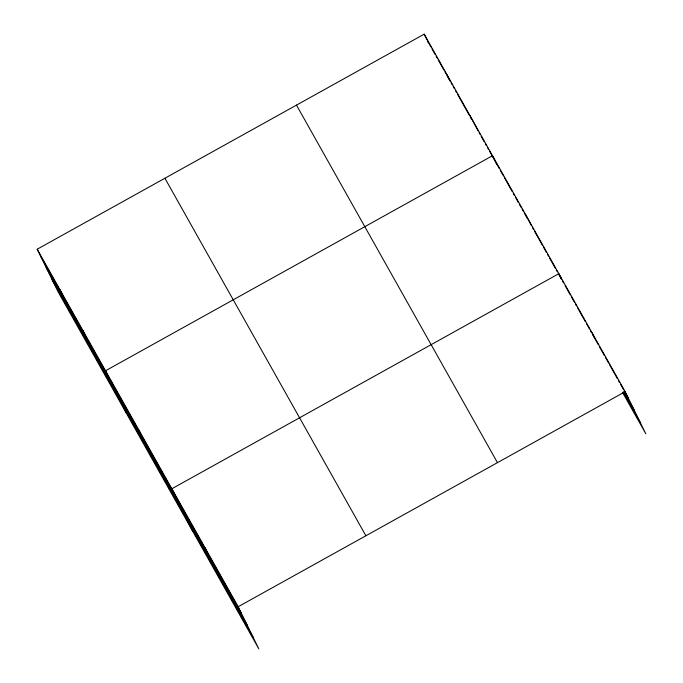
<?xml version="1.0" encoding="UTF-8"?>
<svg xmlns="http://www.w3.org/2000/svg" width="683" height="683" viewBox="0 0 683 683"><rect width="100%" height="100%" fill="white"/><g stroke="black" fill="none" stroke-linecap="round" stroke-linejoin="round"><path stroke-width="1.02" d="M37.198 249.218L238.188 606.735L258.814 648.85L57.833 291.325L37.198 249.218L424.186 34.15L625.167 391.675L645.802 433.782L622.486 392.307M238.188 606.735L625.167 391.675M430.956 47.016L427.327 40.57L428.215 42.38M431.989 48.86L435.097 54.384M436.13 56.228L437.163 58.064M438.204 59.908L443.899 70.042M444.932 71.877L445.965 73.721M447.006 75.565L450.106 81.089L446.964 74.669M451.147 82.933L452.18 84.769M453.213 86.613L454.246 88.457M455.288 90.301L456.321 92.137M457.354 93.981L469.264 115.162M470.297 117.006L471.33 118.842M478.066 130.82L469.742 115.188M479.099 132.656L480.132 134.5M481.174 136.344L484.273 141.868M485.314 143.712L486.347 145.547M487.38 147.391L488.413 149.236M489.455 151.08L493.075 157.525M494.108 159.361L495.149 161.205L492.52 155.707L105.532 370.775L126.167 412.891M499.29 168.581L495.662 162.127L496.55 163.937M500.332 170.426L503.439 175.949M504.472 177.793L512.25 191.624M513.283 193.468L514.316 195.312M515.358 197.156L518.465 202.68M519.498 204.524L521.052 207.291M522.094 209.135L523.127 210.979M524.16 212.823L527.276 218.355M531.417 225.723L525.679 214.701M532.458 227.567L533.491 229.411M534.524 231.255L542.302 245.086M543.335 246.93L546.443 252.454M547.484 254.298L548.517 256.142M549.55 257.986L555.253 268.129M556.286 269.973L557.328 271.817M558.361 273.652L561.469 279.185M562.51 281.029L563.543 282.873M565.097 285.639L570.279 294.86M571.321 296.704L574.429 302.228M575.462 304.072L576.495 305.916M577.536 307.76L585.305 321.591M586.347 323.426L589.455 328.958M590.488 330.803L591.529 332.647M592.562 334.491L594.637 338.179M595.149 339.101L598.265 344.633M599.298 346.477L604.481 355.689M605.514 357.533L608.621 363.066M609.663 364.91L617.432 378.732M618.474 380.576L619.507 382.42M620.54 384.264L623.647 389.797M624.689 391.641L628.317 398.087M623.724 391.436L634.089 409.868M623.451 392.512L640.031 422M296.482 105.122L497.463 462.647M164.902 178.246L365.892 535.762M40.348 255.638L241.33 613.155M46.111 267.42L247.101 624.936M52.062 279.552L253.043 637.068M592.007 332.681L594.705 338.179M561.537 279.193L558.848 273.687L171.86 488.755L192.486 530.87M424.186 34.15L426.884 39.657M205.02 547.749L208.17 554.169M138.7 429.769L141.842 436.189M82.754 330.256L85.904 336.676M59.976 289.737L63.126 296.157"/></g></svg>
